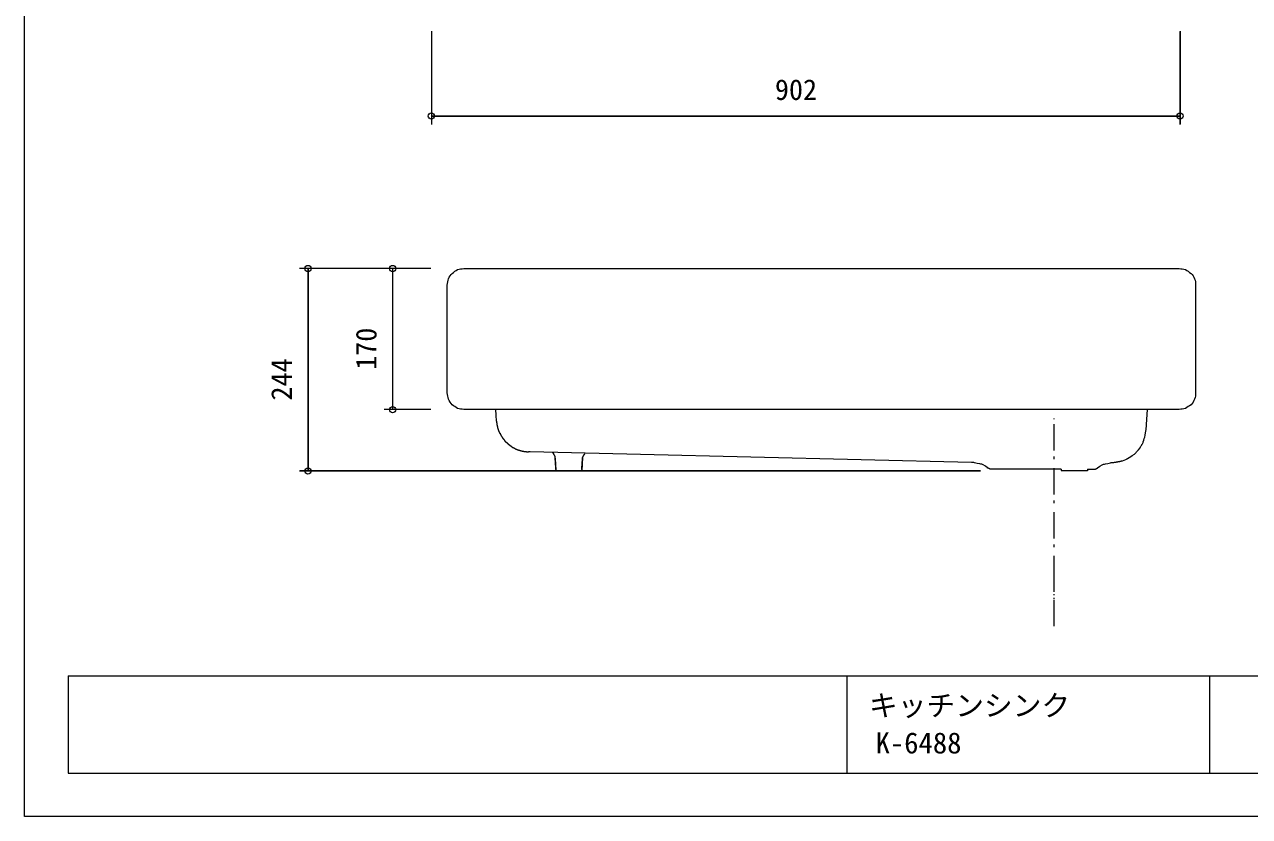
# Model space of a CAD drawing. Units: millimetres, scale not verified. Extents: x -1392 to 1350, y -947 to 991.
# Drawn here: x -1392 to 85, y -947 to 7 of the extents above; entities that cross this region are included whole.
import ezdxf
from ezdxf.enums import TextEntityAlignment as Align

# ---------------------------------------------------------------- set-up
doc = ezdxf.new("R2010")
doc.units = ezdxf.units.MM
doc.header["$LTSCALE"] = 10
for name, color, linetype, lineweight in [('0-1_レイヤー_1', 7, 'Continuous', 18), ('0-7', 7, 'Continuous', 5), ('F-0', 7, 'Continuous', 5)]:
    doc.layers.add(name, color=color, linetype=linetype, lineweight=lineweight)
doc.styles.add('ＭＳ ゴシック', font='')
doc.styles.get('ＭＳ ゴシック').set_extended_font_data('MS Gothic')

msp = doc.modelspace()

# ---------------------------------------------------------------- linework, layer by layer
at = {"layer": '0-1_レイヤー_1', "color": 5}
for points in [[(-901.06, -1.26), (-901.06, -57.35), (-901.06, -113.44)], [(1.06, -1.26), (1.06, -57.35), (1.06, -113.44)], [(-901.06, -103.28), (-450, -103.28), (1.06, -103.28)], [(-901.91, -287.23), (-980.86, -287.23), (-1059.81, -287.23)], [(-1049.66, -287.23), (-1049.66, -409.15), (-1049.66, -531.07)], [(-901.91, -287.23), (-929.85, -287.23), (-957.79, -287.23)], [(-948.05, -287.23), (-948.05, -372.11), (-948.05, -456.99)], [(-901.91, -456.99), (-929.85, -456.99), (-957.79, -456.99)], [(-239.39, -531.07), (-649.61, -531.07), (-1059.81, -531.07)]]:
    msp.add_lwpolyline(points, dxfattribs=at)
at = {"layer": '0-1_レイヤー_1'}
for points in [[(-882.02, -372.32), (-882.02, -339.73), (-882.02, -307.13), (-881.8, -305.22), (-881.59, -303.32), (-881.17, -301.41), (-880.74, -299.51), (-879.69, -297.82), (-878.63, -296.12), (-877.36, -294.64), (-876.09, -293.16), (-874.61, -291.89), (-873.13, -290.62), (-871.43, -289.56), (-869.74, -288.5), (-867.83, -288.08), (-865.93, -287.66), (-864.02, -287.45), (-862.12, -287.23), (-646.64, -287.23), (-431.16, -287.23), (-215.69, -287.23), (-0.21, -287.23), (1.69, -287.45), (3.6, -287.66), (5.5, -288.08), (7.41, -288.5), (9.1, -289.56), (10.8, -290.62), (12.49, -291.89), (14.18, -293.16), (15.45, -294.64), (16.72, -296.12), (17.57, -297.82), (18.42, -299.51), (19.05, -301.41), (19.69, -303.32), (19.69, -305.22), (19.69, -307.13), (19.69, -339.73)], [(19.69, -339.73), (19.69, -372.32), (19.69, -404.71), (19.69, -437.09), (19.69, -439), (19.69, -440.9), (19.05, -442.81), (18.42, -444.71), (17.57, -446.4), (16.72, -448.1), (15.45, -449.79), (14.18, -451.48), (12.49, -452.54), (10.8, -453.6), (9.1, -454.66), (7.41, -455.72), (5.5, -456.14), (3.6, -456.57), (1.69, -456.78), (-0.21, -456.99), (-215.69, -456.99), (-431.16, -456.99), (-646.64, -456.99), (-862.12, -456.99), (-864.02, -456.78), (-865.93, -456.57), (-867.83, -456.14), (-869.74, -455.72), (-871.43, -454.66), (-873.13, -453.6), (-874.61, -452.54), (-876.09, -451.48), (-877.36, -449.79), (-878.63, -448.1), (-879.69, -446.4), (-880.74, -444.71), (-881.17, -442.81), (-881.59, -440.9), (-881.8, -439), (-882.02, -437.09)], [(-882.02, -437.09), (-882.02, -404.71), (-882.02, -372.32)], [(-822.75, -470.96), (-823.17, -463.97), (-823.59, -456.99)], [(-56.73, -512.66), (-53.97, -510.75), (-53.13, -510.12), (-52.28, -509.48), (-51.86, -508.85), (-51.43, -508.21), (-49.32, -505.67), (-47.2, -503.13), (-46.78, -502.28), (-46.35, -501.44), (-45.72, -500.59), (-45.08, -499.74), (-45.08, -499.53), (-45.08, -499.32), (-44.45, -498.48), (-43.81, -497.63), (-43.6, -496.78), (-43.39, -495.93), (-42.76, -494.03), (-42.12, -492.13), (-41.91, -491.28), (-41.7, -490.43), (-41.27, -487.89), (-40.85, -485.35), (-40.64, -484.51), (-40.43, -483.66), (-40.22, -482.6), (-40, -481.54), (-39.16, -469.26), (-38.31, -456.99)], [(-822.75, -470.96), (-822.75, -471.17), (-822.75, -471.38), (-822.75, -471.59), (-822.75, -471.8), (-822.75, -472.01), (-822.75, -472.23), (-822.75, -472.44), (-822.75, -472.65), (-822.75, -472.86), (-822.75, -473.07), (-822.54, -473.29), (-822.32, -473.5), (-822.32, -473.71), (-822.32, -473.92), (-822.32, -474.14), (-822.32, -474.35), (-822.32, -474.56), (-822.32, -474.77), (-822.32, -474.98), (-822.32, -475.19), (-822.32, -475.4), (-822.32, -475.61), (-822.11, -475.82), (-821.9, -476.04), (-821.9, -476.25), (-821.9, -476.46), (-821.9, -476.67), (-821.9, -476.88), (-821.9, -477.1), (-821.9, -477.31), (-821.9, -477.52), (-821.9, -477.73), (-821.69, -477.73), (-821.48, -477.73), (-821.48, -477.95), (-821.48, -478.16), (-821.48, -478.37), (-821.48, -478.58), (-821.48, -478.79)], [(-150.92, -468.84), (-150.92, -468.42), (-150.92, -467.99)], [(-821.48, -478.79), (-821.48, -479), (-821.48, -479.21), (-821.48, -479.42), (-821.27, -479.42), (-821.05, -479.42), (-821.05, -479.63), (-821.05, -479.85), (-821.05, -480.06), (-821.05, -480.27), (-821.05, -480.48), (-821.05, -480.7), (-820.84, -480.7), (-820.63, -480.7), (-820.63, -480.91), (-820.63, -481.12), (-820.63, -481.33), (-820.63, -481.54), (-820.63, -481.75), (-820.63, -481.96), (-820.42, -481.96), (-820.21, -481.96), (-820.21, -482.18), (-820.21, -482.39), (-820.21, -482.6), (-820.21, -482.81), (-820, -483.02), (-819.78, -483.23), (-819.78, -483.44), (-819.78, -483.66), (-819.78, -483.87), (-819.78, -484.08), (-819.57, -484.08), (-819.36, -484.08), (-819.36, -484.29), (-819.36, -484.51), (-819.36, -484.72), (-819.36, -484.93), (-819.15, -484.93), (-818.94, -484.93)], [(-818.94, -484.93), (-818.94, -485.14), (-818.94, -485.35), (-818.94, -485.56), (-818.94, -485.77), (-818.73, -485.77), (-818.52, -485.77), (-818.52, -485.99), (-818.52, -486.2), (-818.52, -486.41), (-818.52, -486.62), (-818.3, -486.62), (-818.09, -486.62), (-818.09, -486.83), (-818.09, -487.04), (-818.09, -487.25), (-818.09, -487.47), (-817.88, -487.47), (-817.67, -487.47), (-817.67, -487.68), (-817.67, -487.89), (-817.67, -488.1), (-817.67, -488.32), (-817.46, -488.32), (-817.24, -488.32), (-817.24, -488.53), (-817.24, -488.74), (-817.03, -488.95), (-816.82, -489.16), (-816.82, -489.37), (-816.82, -489.58), (-816.61, -489.58), (-816.4, -489.58), (-816.4, -489.8), (-816.4, -490.01), (-816.19, -490.22), (-815.97, -490.43), (-815.97, -490.64), (-815.97, -490.85), (-815.76, -490.85)], [(-150.92, -506.52), (-150.92, -490.64), (-150.92, -474.77)], [(-815.76, -490.85), (-815.55, -490.85), (-815.55, -491.06), (-815.55, -491.28), (-815.34, -491.49), (-815.13, -491.7), (-815.13, -491.91), (-815.13, -492.13), (-814.92, -492.13), (-814.7, -492.13), (-814.7, -492.34), (-814.7, -492.55), (-814.49, -492.55), (-814.28, -492.55), (-814.28, -492.76), (-814.28, -492.97), (-814.07, -492.97), (-813.86, -492.97), (-813.86, -493.18), (-813.86, -493.39), (-813.65, -493.61), (-813.43, -493.82), (-813.43, -494.03), (-813.43, -494.24), (-813.22, -494.24), (-813.01, -494.24), (-813.01, -494.45), (-813.01, -494.66), (-812.8, -494.66), (-812.59, -494.66), (-812.59, -494.88), (-812.59, -495.09), (-812.38, -495.09), (-812.16, -495.09), (-812.16, -495.3), (-812.16, -495.51), (-811.95, -495.51), (-811.74, -495.51), (-811.74, -495.72), (-811.74, -495.93)], [(-811.74, -495.93), (-811.53, -495.93), (-811.32, -495.93), (-811.32, -496.14), (-811.32, -496.36), (-811.11, -496.36), (-810.89, -496.36), (-810.89, -496.57), (-810.89, -496.78), (-810.68, -496.78), (-810.47, -496.78), (-810.47, -496.99), (-810.47, -497.2), (-810.26, -497.2), (-810.05, -497.2), (-810.05, -497.42), (-810.05, -497.63), (-809.84, -497.63), (-809.63, -497.63), (-809.63, -497.84), (-809.63, -498.05), (-809.41, -498.05), (-809.2, -498.05), (-809.2, -498.27), (-809.2, -498.48), (-808.99, -498.48), (-808.78, -498.48), (-808.78, -498.69), (-808.78, -498.9), (-808.57, -498.9), (-808.35, -498.9), (-808.14, -499.11), (-807.93, -499.32), (-807.72, -499.32), (-807.51, -499.32), (-807.51, -499.53), (-807.51, -499.74), (-807.3, -499.74), (-807.08, -499.74), (-807.08, -499.95)], [(-807.08, -499.95), (-807.08, -500.17), (-806.87, -500.17), (-806.66, -500.17), (-806.66, -500.38), (-806.66, -500.59), (-806.45, -500.59), (-806.24, -500.59), (-806.03, -500.59), (-805.81, -500.59), (-805.81, -500.8), (-805.81, -501.01), (-805.6, -501.01), (-805.39, -501.01), (-805.39, -501.23), (-805.39, -501.44), (-805.18, -501.44), (-804.97, -501.44), (-804.76, -501.65), (-804.55, -501.86), (-804.33, -501.86), (-804.12, -501.86), (-804.12, -502.08), (-804.12, -502.29), (-803.91, -502.29), (-803.7, -502.29), (-803.49, -502.29), (-803.27, -502.29), (-803.27, -502.5), (-803.27, -502.71), (-803.06, -502.71), (-802.85, -502.71), (-802.64, -502.92), (-802.43, -503.13), (-802.22, -503.13), (-802, -503.13), (-801.79, -503.34), (-801.58, -503.55), (-801.37, -503.55), (-801.16, -503.55)], [(-801.16, -503.55), (-800.95, -503.76), (-800.73, -503.98), (-800.52, -503.98), (-800.31, -503.98), (-800.31, -504.19), (-800.31, -504.4), (-800.1, -504.4), (-799.89, -504.4), (-799.68, -504.4), (-799.46, -504.4), (-799.46, -504.61), (-799.46, -504.82), (-799.25, -504.82), (-799.04, -504.82), (-798.83, -504.82), (-798.62, -504.82), (-798.41, -505.04), (-798.19, -505.25), (-797.98, -505.25), (-797.77, -505.25), (-797.56, -505.25), (-797.35, -505.25), (-797.35, -505.46), (-797.35, -505.67), (-797.14, -505.67), (-796.92, -505.67), (-796.71, -505.67), (-796.5, -505.67), (-796.29, -505.67), (-796.08, -505.67), (-796.08, -505.89), (-796.08, -506.1), (-795.87, -506.1), (-795.66, -506.1), (-795.44, -506.1), (-795.23, -506.1), (-795.02, -506.1), (-794.81, -506.1), (-794.81, -506.31)], [(-794.81, -506.31), (-794.81, -506.52), (-794.6, -506.52), (-794.38, -506.52), (-794.17, -506.52), (-793.96, -506.52), (-793.75, -506.52), (-793.54, -506.52), (-793.54, -506.73), (-793.54, -506.94), (-793.33, -506.94), (-793.11, -506.94), (-792.9, -506.94), (-792.69, -506.94), (-792.48, -506.94), (-792.27, -506.94), (-792.06, -506.94), (-791.84, -506.94), (-791.84, -507.15), (-791.84, -507.36), (-791.63, -507.36), (-791.42, -507.36), (-791.21, -507.36), (-791, -507.36), (-790.79, -507.36), (-790.57, -507.36), (-790.36, -507.36), (-790.15, -507.36), (-789.94, -507.36), (-789.73, -507.36), (-789.73, -507.57), (-789.73, -507.79), (-789.52, -507.79), (-789.3, -507.79), (-789.09, -507.79), (-788.88, -507.79), (-788.67, -507.79), (-788.46, -507.79), (-788.25, -507.79), (-788.03, -507.79)], [(-788.03, -507.79), (-787.82, -507.79), (-787.61, -507.79), (-787.4, -507.79), (-787.19, -507.79), (-786.98, -507.79), (-786.77, -507.79), (-786.55, -508), (-786.34, -508.21), (-786.13, -508.21), (-785.92, -508.21), (-785.71, -508.21), (-785.49, -508.21), (-785.28, -508.21), (-785.07, -508.21), (-784.86, -508.21), (-784.65, -508.21), (-784.44, -508.21), (-784.22, -508.21)], [(-249.34, -520.91), (-250.4, -520.91), (-516.25, -514.56), (-782.11, -508.21), (-783.16, -508.21), (-784.22, -508.21)], [(-755.02, -509.06), (-754.8, -509.06), (-754.59, -509.06), (-754.59, -509.27), (-754.59, -509.48), (-754.17, -510.33), (-753.74, -511.17), (-753.53, -511.38), (-753.32, -511.6), (-752.9, -512.45), (-752.47, -513.29), (-752.47, -514.35), (-752.47, -515.41), (-752.05, -521.55), (-751.63, -527.68), (-751.63, -528.53), (-751.63, -529.38)], [(-752.47, -513.29), (-752.9, -512.45), (-753.32, -511.6), (-753.53, -511.38), (-753.74, -511.17), (-754.17, -510.33), (-754.59, -509.48), (-754.8, -509.27), (-755.02, -509.06)], [(-752.47, -513.29), (-751.84, -522.18), (-751.2, -531.07)], [(-719.88, -529.38), (-719.88, -528.53), (-719.88, -527.68), (-719.45, -522.18), (-719.03, -516.68), (-719.03, -515.83), (-719.03, -514.98), (-718.61, -514.14), (-718.18, -513.29), (-717.97, -512.87), (-717.76, -512.45), (-717.34, -511.6), (-716.91, -510.75), (-716.7, -510.75), (-716.49, -510.75)], [(-719.03, -514.98), (-719.45, -522.18), (-719.88, -529.38)], [(-719.03, -514.98), (-719.45, -523.03), (-719.88, -531.07)], [(-716.49, -510.33), (-716.7, -510.54), (-716.91, -510.75), (-717.34, -511.6), (-717.76, -512.45), (-717.97, -512.87), (-718.18, -513.29), (-718.61, -514.14), (-719.03, -514.98)], [(-150.92, -517.1), (-150.92, -515.41), (-150.92, -513.71)], [(-70.48, -519.22), (-70.27, -519.22), (-70.06, -519.22), (-70.06, -519), (-70.06, -518.79), (-69.85, -518.79), (-69.64, -518.79), (-69.43, -518.79), (-69.21, -518.79), (-69, -518.79), (-68.79, -518.79), (-68.58, -518.79), (-68.37, -518.79), (-66.46, -518.16), (-64.56, -517.52), (-63.71, -517.1), (-62.86, -516.68), (-62.86, -516.47), (-62.86, -516.26), (-62.65, -516.26), (-62.44, -516.26), (-62.23, -516.26), (-62.02, -516.26), (-62.02, -516.04), (-62.02, -515.83), (-61.81, -515.83), (-61.59, -515.83), (-61.38, -515.62), (-61.17, -515.41), (-60.96, -515.41), (-60.75, -515.41), (-60.75, -515.19), (-60.75, -514.98), (-60.54, -514.98), (-60.32, -514.98), (-60.11, -514.77), (-59.9, -514.56), (-59.69, -514.56), (-59.48, -514.56), (-56.73, -512.66)], [(-719.88, -531.07), (-735.54, -531.07), (-751.2, -531.07)], [(-142.45, -528.95), (-143.3, -528.95), (-144.14, -528.95), (-185.21, -528.95), (-226.27, -528.95), (-227.12, -528.95), (-227.96, -528.95), (-228.18, -528.95), (-228.39, -528.95), (-228.39, -528.74), (-228.39, -528.53), (-228.6, -528.53), (-228.81, -528.53), (-229.02, -528.53), (-229.23, -528.53), (-229.23, -528.32), (-229.23, -528.11), (-229.45, -528.11), (-229.66, -528.11), (-229.87, -528.11), (-230.08, -528.11), (-230.08, -527.89), (-230.08, -527.68), (-230.29, -527.68), (-230.5, -527.68), (-230.72, -527.68), (-230.93, -527.68), (-230.93, -527.47), (-230.93, -527.26), (-233.68, -525.57), (-236.43, -523.88), (-237.28, -523.45), (-238.13, -523.03), (-239.18, -522.81), (-240.24, -522.6), (-243.41, -521.97), (-246.59, -521.33), (-247.44, -521.12), (-248.28, -520.91), (-249.34, -520.91)], [(-150.92, -559.43), (-150.92, -543.56), (-150.92, -527.68)], [(-142.45, -528.95), (-142.24, -530.02), (-142.03, -531.07)], [(-142.45, -528.95), (-142.45, -529.17), (-142.45, -529.38)], [(-110.7, -528.95), (-110.7, -530.02), (-110.7, -531.07), (-126.36, -531.07), (-142.03, -531.07)], [(-110.7, -528.95), (-109.64, -528.95), (-108.58, -528.95), (-105.83, -528.95), (-103.08, -528.95), (-102.23, -528.95), (-101.39, -528.95), (-101.18, -528.95), (-100.96, -528.95), (-100.96, -528.74), (-100.96, -528.53), (-100.75, -528.53), (-100.54, -528.53), (-100.33, -528.53), (-100.12, -528.53), (-100.12, -528.32), (-100.12, -528.11), (-99.91, -528.11), (-99.69, -528.11), (-99.48, -528.11), (-99.27, -528.11), (-99.27, -527.89), (-99.27, -527.68), (-99.06, -527.68), (-98.85, -527.68), (-98.64, -527.68), (-98.42, -527.68), (-98.42, -527.47), (-98.42, -527.26), (-95.67, -525.57), (-92.92, -523.88), (-92.08, -523.45), (-91.23, -523.03), (-90.17, -522.81), (-89.11, -522.6), (-85.94, -521.97), (-82.76, -521.33), (-81.92, -521.12), (-81.07, -520.91), (-80.01, -520.91)], [(-80.01, -520.91), (-78.95, -520.91), (-77.89, -520.7), (-76.83, -520.49), (-76.62, -520.49), (-76.41, -520.49), (-76.2, -520.49), (-75.99, -520.49), (-75.99, -520.28), (-75.99, -520.07), (-75.78, -520.07), (-75.56, -520.07), (-75.35, -520.07), (-75.14, -520.07), (-74.93, -520.07), (-74.72, -520.07), (-74.51, -520.07), (-74.3, -520.07), (-74.08, -520.07), (-73.87, -520.07), (-73.87, -519.85), (-73.87, -519.64), (-73.66, -519.64), (-73.45, -519.64), (-73.24, -519.64), (-73.02, -519.64), (-72.81, -519.64), (-72.6, -519.64), (-72.39, -519.64), (-72.18, -519.64), (-71.97, -519.64), (-71.75, -519.64), (-71.75, -519.43), (-71.75, -519.22), (-71.54, -519.22), (-71.33, -519.22), (-71.12, -519.22), (-70.91, -519.22), (-70.7, -519.22), (-70.48, -519.22)], [(-150.92, -570.02), (-150.92, -568.32), (-150.92, -566.63)], [(-150.92, -612.35), (-150.92, -596.47), (-150.92, -580.6)], [(-150.92, -622.93), (-150.92, -621.24), (-150.92, -619.55)], [(-150.92, -665.27), (-150.92, -649.39), (-150.92, -633.52)], [(-150.92, -634.79), (-150.92, -634.36), (-150.92, -633.94)], [(-150.92, -651.3), (-150.92, -644.95), (-150.92, -638.6)], [(-150.92, -655.53), (-150.92, -654.9), (-150.92, -654.26)], [(-150.92, -659.76), (-150.92, -659.13), (-150.92, -658.49)], [(-150.92, -676.7), (-150.92, -670.35), (-150.92, -664)], [(-150.92, -675.85), (-150.92, -674.16), (-150.92, -672.46)], [(-150.92, -680.93), (-150.92, -680.3), (-150.92, -679.66)], [(-150.92, -685.16), (-150.92, -684.53), (-150.92, -683.89)], [(-150.92, -718.18), (-150.92, -702.31), (-150.92, -686.43)], [(-150.92, -702.1), (-150.92, -695.75), (-150.92, -689.4)]]:
    msp.add_lwpolyline(points, dxfattribs=at)
at = {"layer": '0-7'}
for p, q in [((-901.23, -1.59), (-901.23, -113.59)), ((0.77, -1.59), (0.77, -113.59)), ((-901.23, -103.59), (0.77, -103.59)), ((-902.23, -287.27), (-1059.98, -287.27)), ((-1049.98, -287.27), (-1049.98, -531.27)), ((-902.23, -287.27), (-957.98, -287.27)), ((-947.98, -287.27), (-947.98, -457.27)), ((-902.23, -457.27), (-957.98, -457.27)), ((-239.48, -531.27), (-1059.98, -531.27))]:
    msp.add_line(p, q, dxfattribs=at)
for centre in [(-901.23, -103.59), (0.77, -103.59), (-1049.98, -287.27), (-947.98, -287.27), (-947.98, -457.27), (-1049.98, -531.27)]:
    msp.add_circle(centre, 3.75, dxfattribs=at)
at = {"layer": 'F-0'}
for p, q in [((-1339.08, -777.82), (1297.56, -777.82)), ((-1339.08, -777.82), (-1339.08, -895.37)), ((-400.44, -777.82), (-400.44, -895.37)), ((36.32, -777.82), (36.32, -895.37)), ((-1339.08, -895.37), (1297.56, -895.37))]:
    msp.add_line(p, q, dxfattribs=at)
msp.add_lwpolyline([(-1391.5, 991.14), (1350.16, 991.14), (1350.16, -947.41), (-1391.5, -947.41)], close=True, dxfattribs=at)

# ---------------------------------------------------------------- texts
at = {"layer": '0-7', "style": 'ＭＳ ゴシック'}
msp.add_text('902', height=24.89, dxfattribs=at).set_placement((-487.27, -91.68), align=Align.BOTTOM_LEFT)
for s, p in [('170', (-959.89, -409.31)), ('244', (-1061.89, -446.31))]:
    msp.add_text(s, height=24.89, rotation=90, dxfattribs=at).set_placement(p, align=Align.BOTTOM_LEFT)
at = {"layer": 'F-0', "style": 'ＭＳ ゴシック'}
for s, p in [('キッチンシンク', (-373.85, -833.98)), ('K-6488', (-366.01, -879.08))]:
    msp.add_text(s, height=25.38, dxfattribs=at).set_placement(p, align=Align.BOTTOM_LEFT)

doc.saveas('drawing.dxf')
